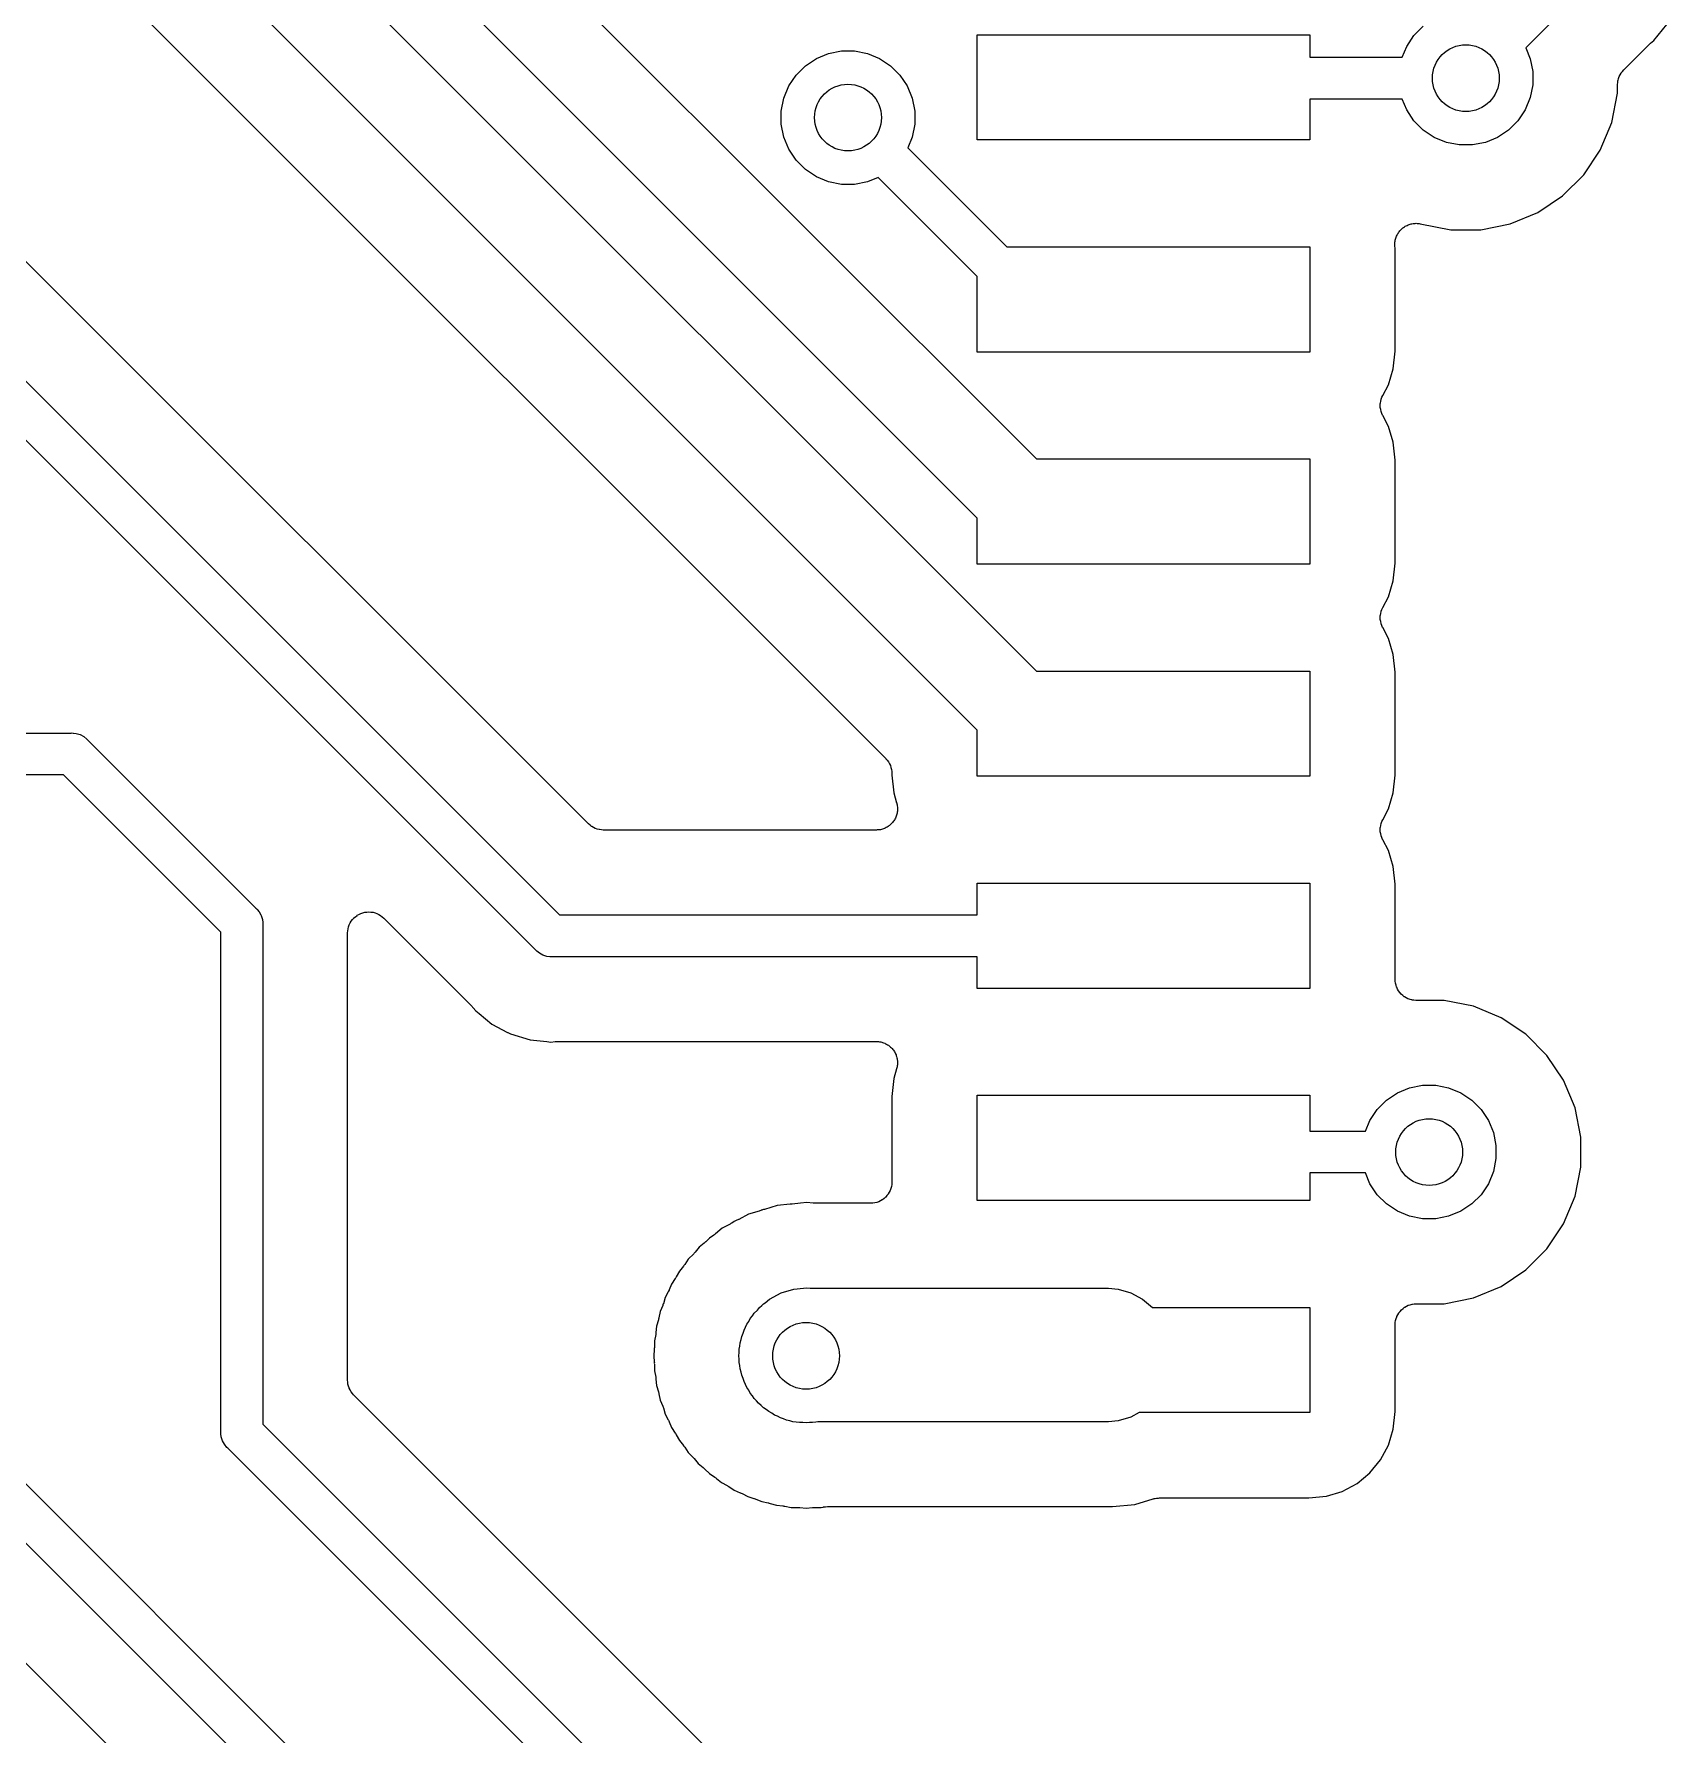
# Model space of a CAD drawing. Extents: x 3.65 to 7.93, y -5.83 to -2.58.
# Drawn here: x 6.661 to 7.0459, y -3.541 to -3.1403 of the extents above; entities that cross this region are included whole.
import ezdxf

# ---------------------------------------------------------------- set-up
doc = ezdxf.new("R2010")
doc.units = 0
doc.header["$MEASUREMENT"] = 0
doc.layers.add('BLACK', color=7, linetype='CONTINUOUS')

msp = doc.modelspace()

# ---------------------------------------------------------------- linework, layer by layer
at = {"layer": 'BLACK', "linetype": 'CONTINUOUS'}
for p, q in [((6.67984, -3.07305), (6.89727, -3.29047)), ((6.88335, -3.30439), (6.66338, -3.08443)), ((6.65011, -3.09944), (6.86176, -3.31109)), ((6.76984, -3.11305), (6.89727, -3.24047)), ((6.88335, -3.25439), (6.75338, -3.12443)), ((7.02839, -3.12778), (7.0126, -3.14358)), ((6.88335, -3.16528), (6.88335, -3.14047)), ((6.88335, -3.14047), (6.96169, -3.14047)), ((6.96169, -3.14047), (6.96169, -3.14579)), ((6.98455, -3.14325), (6.98627, -3.14067)), ((6.98627, -3.14067), (6.98847, -3.13848)), ((7.04279, -3.14184), (7.0459, -3.13805)), ((6.84541, -3.14604), (6.84828, -3.14486)), ((6.84828, -3.14486), (6.85132, -3.14425)), ((6.85132, -3.14425), (6.85443, -3.14425)), ((6.85443, -3.14425), (6.85747, -3.14486)), ((6.85747, -3.14486), (6.86033, -3.14604)), ((6.96169, -3.14579), (6.9835, -3.14579)), ((6.9835, -3.14579), (6.98455, -3.14325)), ((7.0126, -3.14358), (7.01365, -3.14612)), ((7.03572, -3.14874), (7.04166, -3.1428)), ((7.04166, -3.1428), (7.04171, -3.14275)), ((7.04171, -3.14275), (7.04188, -3.14261)), ((7.04188, -3.14261), (7.04203, -3.14247)), ((7.04203, -3.14247), (7.04279, -3.14184)), ((6.84064, -3.14996), (6.84284, -3.14777)), ((6.84284, -3.14777), (6.84541, -3.14604)), ((6.86033, -3.14604), (6.86291, -3.14777)), ((6.86291, -3.14777), (6.86511, -3.14996)), ((7.01365, -3.14612), (7.01425, -3.14916)), ((7.01425, -3.14916), (7.01425, -3.15226)), ((7.03488, -3.1499), (7.0351, -3.14949)), ((7.0351, -3.14949), (7.03511, -3.14947)), ((7.03511, -3.14947), (7.03513, -3.14945)), ((7.03513, -3.14945), (7.03542, -3.1491)), ((7.03542, -3.1491), (7.03572, -3.14874)), ((6.83773, -3.15541), (6.83892, -3.15254)), ((6.83892, -3.15254), (6.84064, -3.14996)), ((6.86511, -3.14996), (6.86683, -3.15254)), ((6.86683, -3.15254), (6.86802, -3.15541)), ((7.01425, -3.15226), (7.01365, -3.1553)), ((7.03425, -3.15221), (7.0343, -3.15175)), ((7.03425, -3.15226), (7.03425, -3.15221)), ((7.03425, -3.15228), (7.03425, -3.15226)), ((7.03425, -3.15226), (7.03425, -3.15226)), ((7.03425, -3.15226), (7.03425, -3.15226)), ((7.03425, -3.15423), (7.03425, -3.15228)), ((7.0343, -3.15175), (7.03435, -3.15129)), ((7.03435, -3.15129), (7.03436, -3.15126)), ((7.03436, -3.15124), (7.0345, -3.15079)), ((7.03436, -3.15126), (7.03436, -3.15124)), ((7.0345, -3.15079), (7.03464, -3.15035)), ((7.03464, -3.15035), (7.03465, -3.15033)), ((7.03465, -3.15033), (7.03466, -3.15031)), ((7.03466, -3.15031), (7.03488, -3.1499)), ((6.83713, -3.15845), (6.83773, -3.15541)), ((6.86802, -3.15541), (6.86862, -3.15845)), ((6.9835, -3.15563), (6.96169, -3.15563)), ((6.96169, -3.15563), (6.96169, -3.16528)), ((6.98455, -3.15817), (6.9835, -3.15563)), ((7.01365, -3.1553), (7.01246, -3.15817)), ((7.03288, -3.16114), (7.03425, -3.15423)), ((6.83713, -3.16155), (6.83713, -3.15845)), ((6.83773, -3.16459), (6.83713, -3.16155)), ((6.86862, -3.16155), (6.86802, -3.16459)), ((6.86862, -3.15845), (6.86862, -3.16155)), ((6.98627, -3.16075), (6.98455, -3.15817)), ((6.98847, -3.16294), (6.98627, -3.16075)), ((7.01074, -3.16075), (7.00854, -3.16294)), ((7.01246, -3.15817), (7.01074, -3.16075)), ((7.03018, -3.16764), (7.03288, -3.16114)), ((6.83892, -3.16746), (6.83773, -3.16459)), ((6.86802, -3.16459), (6.86697, -3.16713)), ((6.96169, -3.16528), (6.88335, -3.16528)), ((6.99104, -3.16466), (6.98847, -3.16294)), ((6.99391, -3.16585), (6.99104, -3.16466)), ((7.00596, -3.16466), (7.0031, -3.16585)), ((7.00854, -3.16294), (7.00596, -3.16466)), ((6.84064, -3.17004), (6.83892, -3.16746)), ((6.86697, -3.16713), (6.89031, -3.19047)), ((6.99695, -3.16646), (6.99391, -3.16585)), ((7.00005, -3.16646), (6.99695, -3.16646)), ((7.0031, -3.16585), (7.00005, -3.16646)), ((7.02627, -3.1735), (7.03018, -3.16764)), ((6.84284, -3.17223), (6.84064, -3.17004)), ((6.84541, -3.17396), (6.84284, -3.17223)), ((7.02129, -3.17848), (7.02627, -3.1735)), ((6.84828, -3.17514), (6.84541, -3.17396)), ((6.85132, -3.17575), (6.84828, -3.17514)), ((6.85443, -3.17575), (6.85132, -3.17575)), ((6.85747, -3.17514), (6.85443, -3.17575)), ((6.86001, -3.17409), (6.85747, -3.17514)), ((6.88335, -3.19743), (6.86001, -3.17409)), ((7.01544, -3.18239), (7.02129, -3.17848)), ((6.98382, -3.1859), (6.984, -3.18575)), ((6.984, -3.18575), (6.98422, -3.18563)), ((6.98422, -3.18563), (6.98444, -3.18549)), ((6.98444, -3.18549), (6.98465, -3.1854)), ((6.98465, -3.1854), (6.98486, -3.18529)), ((6.98486, -3.18529), (6.98511, -3.18522)), ((6.98511, -3.18522), (6.98535, -3.18512)), ((6.98535, -3.18512), (6.98557, -3.18508)), ((6.98557, -3.18508), (6.98579, -3.18501)), ((6.98579, -3.18501), (6.98605, -3.18499)), ((6.98605, -3.18499), (6.9863, -3.18494)), ((6.9863, -3.18494), (6.98653, -3.18494)), ((6.98653, -3.18494), (6.98676, -3.18492)), ((6.98676, -3.18492), (6.98702, -3.18494)), ((6.98702, -3.18494), (6.98728, -3.18495)), ((6.98728, -3.18495), (6.98751, -3.18499)), ((6.98751, -3.18499), (6.98773, -3.18501)), ((6.98773, -3.18501), (6.99498, -3.18646)), ((7.00202, -3.18646), (7.00893, -3.18508)), ((7.00893, -3.18508), (7.01544, -3.18239)), ((6.98176, -3.18988), (6.98179, -3.18962)), ((6.98178, -3.19011), (6.98176, -3.18988)), ((6.98179, -3.18936), (6.98184, -3.18914)), ((6.98179, -3.18962), (6.98179, -3.18936)), ((6.98184, -3.18914), (6.98186, -3.18891)), ((6.98186, -3.18891), (6.98194, -3.18866)), ((6.98194, -3.18866), (6.98199, -3.18841)), ((6.98199, -3.18841), (6.98208, -3.1882)), ((6.98208, -3.1882), (6.98215, -3.18798)), ((6.98215, -3.18798), (6.98227, -3.18775)), ((6.98227, -3.18775), (6.98238, -3.18751)), ((6.98238, -3.18751), (6.98251, -3.18732)), ((6.98251, -3.18732), (6.98262, -3.18712)), ((6.98262, -3.18712), (6.98278, -3.18692)), ((6.98278, -3.18692), (6.98293, -3.18671)), ((6.98293, -3.18671), (6.98309, -3.18655)), ((6.98309, -3.18655), (6.98324, -3.18637)), ((6.98324, -3.18637), (6.98344, -3.1862)), ((6.98344, -3.1862), (6.98362, -3.18602)), ((6.98362, -3.18602), (6.98382, -3.1859)), ((6.99498, -3.18646), (7.00202, -3.18646)), ((6.79173, -3.32649), (6.65866, -3.19342)), ((6.89031, -3.19047), (6.96169, -3.19047)), ((6.96169, -3.19047), (6.96169, -3.21528)), ((6.98178, -3.19034), (6.98178, -3.19011)), ((6.98178, -3.19041), (6.98178, -3.19034)), ((6.98181, -3.19072), (6.98178, -3.19041)), ((6.98181, -3.21503), (6.98181, -3.19072)), ((6.88335, -3.21528), (6.88335, -3.19743)), ((6.64365, -3.20669), (6.78491, -3.34795)), ((6.77922, -3.35618), (6.63796, -3.21492)), ((6.96169, -3.21528), (6.88335, -3.21528)), ((6.9814, -3.2192), (6.98181, -3.21503)), ((6.98026, -3.22297), (6.9814, -3.2192)), ((6.97854, -3.22637), (6.97872, -3.22594)), ((6.97872, -3.22594), (6.9789, -3.22552)), ((6.9789, -3.22552), (6.98026, -3.22297)), ((6.97832, -3.2283), (6.97833, -3.22784)), ((6.97833, -3.22833), (6.97832, -3.2283)), ((6.97833, -3.22738), (6.97834, -3.22735)), ((6.97833, -3.22784), (6.97833, -3.22738)), ((6.97833, -3.22835), (6.97833, -3.22833)), ((6.97842, -3.22881), (6.97833, -3.22835)), ((6.97834, -3.22733), (6.97843, -3.22687)), ((6.97834, -3.22735), (6.97834, -3.22733)), ((6.9785, -3.22926), (6.97842, -3.22881)), ((6.97843, -3.22687), (6.97852, -3.22642)), ((6.97851, -3.22929), (6.9785, -3.22926)), ((6.97852, -3.22931), (6.97851, -3.22929)), ((6.97852, -3.22642), (6.97853, -3.2264)), ((6.97869, -3.22974), (6.97852, -3.22931)), ((6.97853, -3.2264), (6.97854, -3.22637)), ((6.97886, -3.23017), (6.97869, -3.22974)), ((6.97889, -3.23021), (6.97886, -3.23017)), ((6.9789, -3.23023), (6.97889, -3.23021)), ((6.97889, -3.23021), (6.97889, -3.23021)), ((6.97889, -3.23021), (6.97889, -3.23021)), ((6.98026, -3.23278), (6.9789, -3.23023)), ((6.9814, -3.23655), (6.98026, -3.23278)), ((6.98181, -3.24072), (6.9814, -3.23655)), ((6.89727, -3.24047), (6.96169, -3.24047)), ((6.96169, -3.24047), (6.96169, -3.26528)), ((6.98181, -3.26503), (6.98181, -3.24072)), ((6.88335, -3.26528), (6.88335, -3.25439)), ((6.96169, -3.26528), (6.88335, -3.26528)), ((6.9814, -3.2692), (6.98181, -3.26503)), ((6.98026, -3.27297), (6.9814, -3.2692)), ((6.9789, -3.27552), (6.98026, -3.27297)), ((6.97832, -3.2783), (6.97833, -3.27784)), ((6.97833, -3.27738), (6.97834, -3.27735)), ((6.97833, -3.27784), (6.97833, -3.27738)), ((6.97834, -3.27733), (6.97843, -3.27687)), ((6.97834, -3.27735), (6.97834, -3.27733)), ((6.97843, -3.27687), (6.97852, -3.27642)), ((6.97852, -3.27642), (6.97853, -3.2764)), ((6.97853, -3.2764), (6.97854, -3.27637)), ((6.97854, -3.27637), (6.97872, -3.27594)), ((6.97872, -3.27594), (6.9789, -3.27552)), ((6.97833, -3.27833), (6.97832, -3.2783)), ((6.97833, -3.27835), (6.97833, -3.27833)), ((6.97842, -3.27881), (6.97833, -3.27835)), ((6.9785, -3.27926), (6.97842, -3.27881)), ((6.97851, -3.27929), (6.9785, -3.27926)), ((6.97852, -3.27931), (6.97851, -3.27929)), ((6.97869, -3.27974), (6.97852, -3.27931)), ((6.97886, -3.28017), (6.97869, -3.27974)), ((6.97889, -3.28021), (6.97886, -3.28017)), ((6.9789, -3.28023), (6.97889, -3.28021)), ((6.97889, -3.28021), (6.97889, -3.28021)), ((6.97889, -3.28021), (6.97889, -3.28021)), ((6.98026, -3.28278), (6.9789, -3.28023)), ((6.9814, -3.28655), (6.98026, -3.28278)), ((6.98181, -3.29072), (6.9814, -3.28655)), ((6.89727, -3.29047), (6.96169, -3.29047)), ((6.96169, -3.29047), (6.96169, -3.31528)), ((6.98181, -3.31503), (6.98181, -3.29072)), ((6.53973, -3.30508), (6.66976, -3.30508)), ((6.66976, -3.30508), (6.67, -3.30505)), ((6.67, -3.30505), (6.67024, -3.30508)), ((6.67024, -3.30508), (6.67024, -3.30508)), ((6.67024, -3.30508), (6.67096, -3.30515)), ((6.67096, -3.30515), (6.67189, -3.30543)), ((6.67189, -3.30543), (6.67275, -3.30589)), ((6.67275, -3.30589), (6.6735, -3.3065)), ((6.88335, -3.31528), (6.88335, -3.30439)), ((6.6735, -3.3065), (6.67365, -3.30669)), ((6.67365, -3.30669), (6.71331, -3.34635)), ((6.86176, -3.31109), (6.86177, -3.3111)), ((6.86177, -3.3111), (6.86177, -3.3111)), ((6.86177, -3.3111), (6.86177, -3.3111)), ((6.86177, -3.3111), (6.86181, -3.31114)), ((6.86181, -3.31114), (6.8621, -3.3115)), ((6.8621, -3.3115), (6.86239, -3.31186)), ((6.86239, -3.31186), (6.8624, -3.31188)), ((6.8624, -3.31188), (6.86242, -3.3119)), ((6.86242, -3.3119), (6.86263, -3.31231)), ((6.86263, -3.31231), (6.86285, -3.31272)), ((6.86285, -3.31272), (6.86286, -3.31275)), ((6.86286, -3.31275), (6.86287, -3.31277)), ((6.86287, -3.31277), (6.863, -3.31321)), ((6.863, -3.31321), (6.86313, -3.31366)), ((6.86313, -3.31366), (6.86313, -3.31368)), ((6.86313, -3.31368), (6.86314, -3.31371)), ((6.86314, -3.31371), (6.86318, -3.31417)), ((6.66796, -3.31492), (6.53973, -3.31492)), ((6.70508, -3.35204), (6.66796, -3.31492)), ((6.86318, -3.31417), (6.86323, -3.31463)), ((6.86323, -3.31463), (6.86323, -3.31503)), ((6.86323, -3.31503), (6.86364, -3.3192)), ((6.96169, -3.31528), (6.88335, -3.31528)), ((6.9814, -3.3192), (6.98181, -3.31503)), ((6.86364, -3.3192), (6.86434, -3.3215)), ((6.86434, -3.3215), (6.86435, -3.32157)), ((6.86435, -3.32157), (6.8644, -3.3218)), ((6.8644, -3.3218), (6.86446, -3.32202)), ((6.86446, -3.32202), (6.86449, -3.32227)), ((6.98026, -3.32297), (6.9814, -3.3192)), ((6.86353, -3.32595), (6.86338, -3.32616)), ((6.8637, -3.32575), (6.86353, -3.32595)), ((6.86381, -3.32555), (6.8637, -3.32575)), ((6.86393, -3.32536), (6.86381, -3.32555)), ((6.86404, -3.32512), (6.86393, -3.32536)), ((6.86416, -3.32489), (6.86404, -3.32512)), ((6.86423, -3.32467), (6.86416, -3.32489)), ((6.86432, -3.32446), (6.86423, -3.32467)), ((6.86437, -3.32421), (6.86432, -3.32446)), ((6.86445, -3.32396), (6.86437, -3.32421)), ((6.86447, -3.32373), (6.86445, -3.32396)), ((6.86452, -3.3235), (6.86447, -3.32373)), ((6.86449, -3.32227), (6.86453, -3.32253)), ((6.86455, -3.32299), (6.86452, -3.32324)), ((6.86452, -3.32324), (6.86452, -3.3235)), ((6.86453, -3.32253), (6.86453, -3.32276)), ((6.86453, -3.32276), (6.86455, -3.32299)), ((6.97854, -3.32637), (6.97872, -3.32594)), ((6.97872, -3.32594), (6.9789, -3.32552)), ((6.9789, -3.32552), (6.98026, -3.32297)), ((6.79209, -3.32678), (6.79173, -3.32649)), ((6.79244, -3.32708), (6.79209, -3.32678)), ((6.79247, -3.32709), (6.79244, -3.32708)), ((6.79249, -3.32711), (6.79247, -3.32709)), ((6.79289, -3.32733), (6.79249, -3.32711)), ((6.7933, -3.32755), (6.79289, -3.32733)), ((6.79332, -3.32756), (6.7933, -3.32755)), ((6.79335, -3.32757), (6.79332, -3.32756)), ((6.79379, -3.3277), (6.79335, -3.32757)), ((6.79423, -3.32784), (6.79379, -3.3277)), ((6.79425, -3.32785), (6.79423, -3.32784)), ((6.79428, -3.32785), (6.79425, -3.32785)), ((6.79474, -3.3279), (6.79428, -3.32785)), ((6.7952, -3.32795), (6.79474, -3.3279)), ((6.79525, -3.32795), (6.7952, -3.32795)), ((6.79527, -3.32795), (6.79525, -3.32795)), ((6.79525, -3.32795), (6.79525, -3.32795)), ((6.79525, -3.32795), (6.79525, -3.32795)), ((6.85955, -3.32795), (6.79527, -3.32795)), ((6.85978, -3.32793), (6.85955, -3.32795)), ((6.86001, -3.32793), (6.85978, -3.32793)), ((6.86026, -3.32788), (6.86001, -3.32793)), ((6.86052, -3.32786), (6.86026, -3.32788)), ((6.86074, -3.32779), (6.86052, -3.32786)), ((6.86097, -3.32775), (6.86074, -3.32779)), ((6.86121, -3.32765), (6.86097, -3.32775)), ((6.86146, -3.32758), (6.86121, -3.32765)), ((6.86166, -3.32747), (6.86146, -3.32758)), ((6.86187, -3.32738), (6.86166, -3.32747)), ((6.86209, -3.32724), (6.86187, -3.32738)), ((6.86232, -3.32712), (6.86209, -3.32724)), ((6.8625, -3.32697), (6.86232, -3.32712)), ((6.86269, -3.32685), (6.8625, -3.32697)), ((6.86287, -3.32666), (6.86269, -3.32685)), ((6.86307, -3.3265), (6.86287, -3.32666)), ((6.86322, -3.32632), (6.86307, -3.3265)), ((6.86338, -3.32616), (6.86322, -3.32632)), ((6.97832, -3.3283), (6.97833, -3.32784)), ((6.97833, -3.32833), (6.97832, -3.3283)), ((6.97833, -3.32738), (6.97834, -3.32735)), ((6.97833, -3.32784), (6.97833, -3.32738)), ((6.97833, -3.32835), (6.97833, -3.32833)), ((6.97842, -3.3288), (6.97833, -3.32835)), ((6.97834, -3.32733), (6.97843, -3.32687)), ((6.97834, -3.32735), (6.97834, -3.32733)), ((6.9785, -3.32926), (6.97842, -3.3288)), ((6.97843, -3.32687), (6.97852, -3.32642)), ((6.97851, -3.32929), (6.9785, -3.32926)), ((6.97852, -3.32931), (6.97851, -3.32929)), ((6.97852, -3.32642), (6.97853, -3.3264)), ((6.97869, -3.32974), (6.97852, -3.32931)), ((6.97853, -3.3264), (6.97854, -3.32637)), ((6.97886, -3.33017), (6.97869, -3.32974)), ((6.97889, -3.33021), (6.97886, -3.33017)), ((6.9789, -3.33023), (6.97889, -3.33021)), ((6.97889, -3.33021), (6.97889, -3.33021)), ((6.97889, -3.33021), (6.97889, -3.33021)), ((6.98026, -3.33278), (6.9789, -3.33023)), ((6.9814, -3.33655), (6.98026, -3.33278)), ((6.98181, -3.34072), (6.9814, -3.33655)), ((6.88335, -3.34795), (6.88335, -3.34047)), ((6.88335, -3.34047), (6.96169, -3.34047)), ((6.96169, -3.34047), (6.96169, -3.36528)), ((6.98181, -3.36311), (6.98181, -3.34072)), ((6.71331, -3.34635), (6.7135, -3.3465)), ((6.7135, -3.3465), (6.71365, -3.34669)), ((6.71365, -3.34669), (6.71411, -3.34725)), ((6.71411, -3.34725), (6.71448, -3.34795)), ((6.71448, -3.34795), (6.71457, -3.34811)), ((6.71457, -3.34811), (6.71485, -3.34904)), ((6.71485, -3.34904), (6.71492, -3.34976)), ((6.71492, -3.34976), (6.71492, -3.34976)), ((6.71492, -3.34976), (6.71495, -3.35)), ((6.71495, -3.35), (6.71492, -3.35024)), ((6.73533, -3.35027), (6.73556, -3.34985)), ((6.73556, -3.34985), (6.73579, -3.34943)), ((6.73579, -3.34942), (6.7358, -3.34941)), ((6.73579, -3.34943), (6.73579, -3.34942)), ((6.7358, -3.34941), (6.7361, -3.34905)), ((6.7361, -3.34905), (6.73641, -3.34868)), ((6.73641, -3.34868), (6.73642, -3.34867)), ((6.73642, -3.34866), (6.73679, -3.34837)), ((6.73642, -3.34867), (6.73642, -3.34866)), ((6.73679, -3.34837), (6.73717, -3.34806)), ((6.73717, -3.34806), (6.73718, -3.34806)), ((6.73718, -3.34805), (6.73761, -3.34783)), ((6.73718, -3.34806), (6.73718, -3.34805)), ((6.73761, -3.34783), (6.73803, -3.34761)), ((6.73803, -3.34761), (6.73804, -3.3476)), ((6.73804, -3.3476), (6.73805, -3.3476)), ((6.73805, -3.3476), (6.73851, -3.34746)), ((6.73851, -3.34746), (6.73897, -3.34733)), ((6.73897, -3.34733), (6.73898, -3.34733)), ((6.73898, -3.34732), (6.73946, -3.34728)), ((6.73898, -3.34733), (6.73898, -3.34732)), ((6.73946, -3.34728), (6.73994, -3.34724)), ((6.73994, -3.34724), (6.73995, -3.34724)), ((6.73995, -3.34724), (6.73996, -3.34724)), ((6.73996, -3.34724), (6.74043, -3.34729)), ((6.74043, -3.34729), (6.74091, -3.34733)), ((6.74091, -3.34733), (6.74092, -3.34734)), ((6.74092, -3.34734), (6.74093, -3.34734)), ((6.74093, -3.34734), (6.74139, -3.34748)), ((6.74139, -3.34748), (6.74184, -3.34762)), ((6.74184, -3.34762), (6.74185, -3.34762)), ((6.74185, -3.34762), (6.74186, -3.34763)), ((6.74186, -3.34763), (6.74229, -3.34786)), ((6.74229, -3.34786), (6.7427, -3.34808)), ((6.7427, -3.34808), (6.74271, -3.34809)), ((6.74271, -3.34809), (6.74272, -3.34809)), ((6.74272, -3.34809), (6.74308, -3.3484)), ((6.74308, -3.3484), (6.74346, -3.3487)), ((6.74346, -3.3487), (6.76421, -3.36946)), ((6.78491, -3.34795), (6.88335, -3.34795)), ((6.70508, -3.46976), (6.70508, -3.35204)), ((6.71492, -3.35024), (6.71492, -3.46796)), ((6.73492, -3.35217), (6.73498, -3.35169)), ((6.73492, -3.35218), (6.73492, -3.35217)), ((6.73492, -3.35224), (6.73492, -3.35218)), ((6.73492, -3.35218), (6.73492, -3.35218)), ((6.73492, -3.35218), (6.73492, -3.35218)), ((6.73492, -3.45761), (6.73492, -3.35224)), ((6.73498, -3.35169), (6.73503, -3.35121)), ((6.73503, -3.3512), (6.73518, -3.35074)), ((6.73503, -3.35121), (6.73503, -3.3512)), ((6.73503, -3.35121), (6.73503, -3.35121)), ((6.73518, -3.35074), (6.73532, -3.35028)), ((6.73532, -3.35028), (6.73532, -3.35027)), ((6.73532, -3.35027), (6.73533, -3.35027)), ((6.77938, -3.35637), (6.77922, -3.35618)), ((6.77956, -3.35652), (6.77938, -3.35637)), ((6.78013, -3.35699), (6.77956, -3.35652)), ((6.78093, -3.35742), (6.78013, -3.35699)), ((6.78098, -3.35744), (6.78093, -3.35742)), ((6.78191, -3.35772), (6.78098, -3.35744)), ((6.78263, -3.3578), (6.78191, -3.35772)), ((6.78287, -3.35782), (6.78263, -3.3578)), ((6.78263, -3.3578), (6.78263, -3.3578)), ((6.78312, -3.3578), (6.78287, -3.35782)), ((6.88335, -3.3578), (6.78312, -3.3578)), ((6.88335, -3.36528), (6.88335, -3.3578)), ((6.96169, -3.36528), (6.88335, -3.36528)), ((6.98186, -3.36358), (6.98181, -3.36311)), ((6.9819, -3.36405), (6.98186, -3.36358)), ((6.98191, -3.36406), (6.9819, -3.36405)), ((6.98191, -3.36408), (6.98191, -3.36406)), ((6.98205, -3.36453), (6.98191, -3.36408)), ((6.98218, -3.36498), (6.98205, -3.36453)), ((6.98219, -3.365), (6.98218, -3.36498)), ((6.98219, -3.36502), (6.98219, -3.365)), ((6.98241, -3.36543), (6.98219, -3.36502)), ((6.98263, -3.36585), (6.98241, -3.36543)), ((6.98264, -3.36586), (6.98263, -3.36585)), ((6.98265, -3.36588), (6.98264, -3.36586)), ((6.98295, -3.36624), (6.98265, -3.36588)), ((6.76421, -3.36946), (6.76426, -3.36951)), ((6.76426, -3.36951), (6.76439, -3.36967)), ((6.76439, -3.36967), (6.76454, -3.36982)), ((6.76454, -3.36982), (6.76517, -3.37058)), ((6.98324, -3.36661), (6.98295, -3.36624)), ((6.98325, -3.36662), (6.98324, -3.36661)), ((6.98327, -3.36663), (6.98325, -3.36662)), ((6.98363, -3.36693), (6.98327, -3.36663)), ((6.98399, -3.36724), (6.98363, -3.36693)), ((6.984, -3.36724), (6.98399, -3.36724)), ((6.98402, -3.36726), (6.984, -3.36724)), ((6.98443, -3.36748), (6.98402, -3.36726)), ((6.98484, -3.36771), (6.98443, -3.36748)), ((6.98486, -3.36771), (6.98484, -3.36771)), ((6.98488, -3.36772), (6.98486, -3.36771)), ((6.98533, -3.36786), (6.98488, -3.36772)), ((6.98577, -3.368), (6.98533, -3.36786)), ((6.98579, -3.368), (6.98577, -3.368)), ((6.98581, -3.36801), (6.98579, -3.368)), ((6.98627, -3.36806), (6.98581, -3.36801)), ((6.98674, -3.36811), (6.98627, -3.36806)), ((6.98678, -3.36811), (6.98674, -3.36811)), ((6.98681, -3.36811), (6.98678, -3.36811)), ((6.98678, -3.36811), (6.98678, -3.36811)), ((6.98678, -3.36811), (6.98678, -3.36811)), ((6.99336, -3.36811), (6.98681, -3.36811)), ((7.00027, -3.36948), (6.99336, -3.36811)), ((7.00678, -3.37218), (7.00027, -3.36948)), ((6.76517, -3.37058), (6.76593, -3.37121)), ((6.76593, -3.37121), (6.76896, -3.3737)), ((6.76896, -3.3737), (6.77265, -3.37567)), ((7.01263, -3.37609), (7.00678, -3.37218)), ((6.77265, -3.37567), (6.77266, -3.37567)), ((6.77266, -3.37567), (6.77329, -3.37601)), ((6.77329, -3.37601), (6.77799, -3.37743)), ((6.77799, -3.37743), (6.78189, -3.37782)), ((6.78189, -3.37782), (6.78189, -3.37782)), ((6.78189, -3.37782), (6.78287, -3.37792)), ((6.78287, -3.37792), (6.78385, -3.37782)), ((6.78385, -3.37782), (6.78392, -3.37781)), ((6.78392, -3.37781), (6.78413, -3.37782)), ((6.78413, -3.37782), (6.78434, -3.3778)), ((6.78434, -3.3778), (6.85955, -3.3778)), ((6.85955, -3.3778), (6.85962, -3.3778)), ((6.85962, -3.3778), (6.85985, -3.37782)), ((6.85985, -3.37782), (6.86008, -3.37782)), ((6.86008, -3.37782), (6.86033, -3.37788)), ((6.86033, -3.37788), (6.86059, -3.3779)), ((6.86059, -3.3779), (6.86081, -3.37797)), ((6.86081, -3.37797), (6.86104, -3.37802)), ((6.86104, -3.37802), (6.86127, -3.37812)), ((6.86127, -3.37812), (6.86152, -3.3782)), ((6.86152, -3.3782), (6.86172, -3.37831)), ((7.01761, -3.38107), (7.01263, -3.37609)), ((6.86172, -3.37831), (6.86193, -3.3784)), ((6.86193, -3.3784), (6.86215, -3.37855)), ((6.86215, -3.37855), (6.86238, -3.37867)), ((6.86238, -3.37867), (6.86255, -3.37882)), ((6.86255, -3.37882), (6.86274, -3.37895)), ((6.86274, -3.37895), (6.86292, -3.37913)), ((6.86292, -3.37913), (6.86312, -3.3793)), ((6.86312, -3.3793), (6.86327, -3.37948)), ((6.86327, -3.37948), (6.86343, -3.37964)), ((6.86343, -3.37964), (6.86357, -3.37986)), ((6.86357, -3.37986), (6.86373, -3.38006)), ((6.86373, -3.38006), (6.86384, -3.38026)), ((6.86384, -3.38026), (6.86397, -3.38045)), ((6.86397, -3.38045), (6.86407, -3.38069)), ((6.86407, -3.38069), (6.86419, -3.38092)), ((6.86419, -3.38092), (6.86425, -3.38114)), ((6.86425, -3.38114), (6.86434, -3.38136)), ((6.86434, -3.38136), (6.86439, -3.38161)), ((6.86439, -3.38161), (6.86446, -3.38186)), ((6.86446, -3.38186), (6.86448, -3.38209)), ((6.86448, -3.38209), (6.86453, -3.38231)), ((7.02152, -3.38693), (7.01761, -3.38107)), ((6.86434, -3.38425), (6.86364, -3.38655)), ((6.86438, -3.38402), (6.86434, -3.38425)), ((6.86445, -3.3838), (6.86438, -3.38402)), ((6.86448, -3.38354), (6.86445, -3.3838)), ((6.86453, -3.38329), (6.86448, -3.38354)), ((6.86453, -3.38231), (6.86453, -3.38257)), ((6.86453, -3.38257), (6.86455, -3.38283)), ((6.86455, -3.38283), (6.86453, -3.38306)), ((6.86453, -3.38306), (6.86453, -3.38329)), ((6.86364, -3.38655), (6.86323, -3.39072)), ((6.9798, -3.39163), (6.98238, -3.3899)), ((6.98238, -3.3899), (6.98525, -3.38872)), ((6.98525, -3.38872), (6.98829, -3.38811)), ((6.98829, -3.38811), (6.99139, -3.38811)), ((6.99139, -3.38811), (6.99444, -3.38872)), ((6.99444, -3.38872), (6.9973, -3.3899)), ((6.9973, -3.3899), (6.99988, -3.39163)), ((7.02422, -3.39343), (7.02152, -3.38693)), ((6.86323, -3.39072), (6.86323, -3.41094)), ((6.88335, -3.41528), (6.88335, -3.39047)), ((6.88335, -3.39047), (6.96169, -3.39047)), ((6.96169, -3.39047), (6.96169, -3.39894)), ((6.97589, -3.3964), (6.97761, -3.39382)), ((6.97761, -3.39382), (6.9798, -3.39163)), ((6.99988, -3.39163), (7.00207, -3.39382)), ((7.00207, -3.39382), (7.0038, -3.3964)), ((7.02559, -3.40034), (7.02422, -3.39343)), ((6.97484, -3.39894), (6.97589, -3.3964)), ((7.0038, -3.3964), (7.00499, -3.39926)), ((6.96169, -3.39894), (6.97484, -3.39894)), ((7.00499, -3.39926), (7.00559, -3.40231)), ((7.02559, -3.40738), (7.02559, -3.40034)), ((7.00559, -3.40541), (7.00499, -3.40845)), ((7.00559, -3.40231), (7.00559, -3.40541)), ((6.58365, -3.40669), (6.84204, -3.66508)), ((6.97484, -3.40878), (6.96169, -3.40878)), ((6.96169, -3.40878), (6.96169, -3.41528)), ((6.97589, -3.41132), (6.97484, -3.40878)), ((7.00499, -3.40845), (7.0038, -3.41132)), ((7.02422, -3.41429), (7.02559, -3.40738)), ((6.86205, -3.41413), (6.86175, -3.41449)), ((6.86235, -3.41377), (6.86205, -3.41413)), ((6.86236, -3.41375), (6.86235, -3.41377)), ((6.86237, -3.41374), (6.86236, -3.41375)), ((6.8626, -3.41332), (6.86237, -3.41374)), ((6.86282, -3.41291), (6.8626, -3.41332)), ((6.86283, -3.4129), (6.86282, -3.41291)), ((6.86297, -3.41243), (6.86283, -3.41288)), ((6.86283, -3.41288), (6.86283, -3.4129)), ((6.86312, -3.41198), (6.86297, -3.41243)), ((6.86317, -3.41148), (6.86312, -3.41195)), ((6.86312, -3.41195), (6.86312, -3.41197)), ((6.86312, -3.41197), (6.86312, -3.41198)), ((6.86323, -3.41101), (6.86317, -3.41148)), ((6.86323, -3.41094), (6.86323, -3.41098)), ((6.86323, -3.41098), (6.86323, -3.41098)), ((6.86323, -3.41098), (6.86323, -3.41098)), ((6.86323, -3.41098), (6.86323, -3.41101)), ((6.97761, -3.4139), (6.97589, -3.41132)), ((6.9798, -3.41609), (6.97761, -3.4139)), ((7.00207, -3.4139), (6.99988, -3.41609)), ((7.0038, -3.41132), (7.00207, -3.4139)), ((7.02152, -3.42079), (7.02422, -3.41429)), ((6.83635, -3.67331), (6.57796, -3.41492)), ((6.83194, -3.41775), (6.82944, -3.41851)), ((6.83213, -3.41767), (6.83194, -3.41775)), ((6.83233, -3.41761), (6.83213, -3.41767)), ((6.8324, -3.41758), (6.83233, -3.41761)), ((6.83256, -3.41752), (6.8324, -3.41758)), ((6.83274, -3.41748), (6.83256, -3.41752)), ((6.83294, -3.41742), (6.83274, -3.41748)), ((6.83315, -3.41738), (6.83294, -3.41742)), ((6.83322, -3.41736), (6.83315, -3.41738)), ((6.83618, -3.41646), (6.83322, -3.41736)), ((6.83926, -3.41616), (6.83618, -3.41646)), ((6.83945, -3.41612), (6.83926, -3.41616)), ((6.83961, -3.41612), (6.83945, -3.41612)), ((6.83968, -3.41612), (6.83961, -3.41612)), ((6.84167, -3.41592), (6.83968, -3.41612)), ((6.84168, -3.41592), (6.84167, -3.41592)), ((6.84319, -3.41577), (6.84168, -3.41592)), ((6.8447, -3.41592), (6.84319, -3.41577)), ((6.84491, -3.41592), (6.8447, -3.41592)), ((6.84512, -3.41594), (6.84491, -3.41592)), ((6.84519, -3.41594), (6.84512, -3.41594)), ((6.85823, -3.41594), (6.84519, -3.41594)), ((6.85869, -3.4159), (6.85823, -3.41594)), ((6.85916, -3.41586), (6.85869, -3.4159)), ((6.85918, -3.41585), (6.85916, -3.41586)), ((6.8592, -3.41585), (6.85918, -3.41585)), ((6.85965, -3.41571), (6.8592, -3.41585)), ((6.8601, -3.41558), (6.85965, -3.41571)), ((6.86011, -3.41557), (6.8601, -3.41558)), ((6.86013, -3.41557), (6.86011, -3.41557)), ((6.86055, -3.41535), (6.86013, -3.41557)), ((6.86096, -3.41513), (6.86055, -3.41535)), ((6.86098, -3.41512), (6.86096, -3.41513)), ((6.86099, -3.41511), (6.86098, -3.41512)), ((6.86136, -3.41481), (6.86099, -3.41511)), ((6.86172, -3.41452), (6.86136, -3.41481)), ((6.86174, -3.4145), (6.86172, -3.41452)), ((6.86175, -3.41449), (6.86174, -3.4145)), ((6.96169, -3.41528), (6.88335, -3.41528)), ((6.98238, -3.41781), (6.9798, -3.41609)), ((6.98525, -3.419), (6.98238, -3.41781)), ((6.9973, -3.41781), (6.99444, -3.419)), ((6.99988, -3.41609), (6.9973, -3.41781)), ((6.82323, -3.42183), (6.82163, -3.42314)), ((6.82506, -3.42085), (6.82323, -3.42183)), ((6.82524, -3.42073), (6.82506, -3.42085)), ((6.82542, -3.42063), (6.82524, -3.42073)), ((6.82548, -3.4206), (6.82542, -3.42063)), ((6.82606, -3.42021), (6.82548, -3.4206)), ((6.8267, -3.41994), (6.82606, -3.42021)), ((6.82689, -3.41985), (6.8267, -3.41994)), ((6.82708, -3.41977), (6.82689, -3.41985)), ((6.82714, -3.41973), (6.82708, -3.41977)), ((6.82944, -3.41851), (6.82714, -3.41973)), ((6.98829, -3.41961), (6.98525, -3.419)), ((6.99139, -3.41961), (6.98829, -3.41961)), ((6.99444, -3.419), (6.99139, -3.41961)), ((7.01761, -3.42665), (7.02152, -3.42079)), ((6.81779, -3.42629), (6.81683, -3.42747)), ((6.81896, -3.42533), (6.81779, -3.42629)), ((6.81911, -3.42518), (6.81896, -3.42533)), ((6.81928, -3.42505), (6.81911, -3.42518)), ((6.81933, -3.425), (6.81928, -3.42505)), ((6.8202, -3.42412), (6.81933, -3.425)), ((6.82124, -3.42343), (6.8202, -3.42412)), ((6.8214, -3.4233), (6.82124, -3.42343)), ((6.82158, -3.42318), (6.8214, -3.4233)), ((6.82163, -3.42314), (6.82158, -3.42318)), ((6.81522, -3.4291), (6.81438, -3.43037)), ((6.8165, -3.42783), (6.81522, -3.4291)), ((6.81663, -3.42767), (6.8165, -3.42783)), ((6.81678, -3.42752), (6.81663, -3.42767)), ((6.81683, -3.42747), (6.81678, -3.42752)), ((7.01263, -3.43163), (7.01761, -3.42665)), ((6.81216, -3.43369), (6.81131, -3.43496)), ((6.81226, -3.43351), (6.81216, -3.43369)), ((6.81238, -3.43333), (6.81226, -3.43351)), ((6.81241, -3.43327), (6.81238, -3.43333)), ((6.81312, -3.43193), (6.81241, -3.43327)), ((6.81409, -3.43076), (6.81312, -3.43193)), ((6.81421, -3.43058), (6.81409, -3.43076)), ((6.81434, -3.43042), (6.81421, -3.43058)), ((6.81438, -3.43037), (6.81434, -3.43042)), ((7.00678, -3.43554), (7.01263, -3.43163)), ((6.57114, -3.43639), (6.82134, -3.68658)), ((6.80981, -3.43814), (6.80936, -3.4396)), ((6.81052, -3.4368), (6.80981, -3.43814)), ((6.8106, -3.43661), (6.81052, -3.4368)), ((6.8107, -3.43643), (6.8106, -3.43661)), ((6.81073, -3.43636), (6.8107, -3.43643)), ((6.81131, -3.43496), (6.81073, -3.43636)), ((6.8344, -3.43854), (6.83713, -3.43707)), ((6.83713, -3.43707), (6.8401, -3.43617)), ((6.8401, -3.43617), (6.84242, -3.43594)), ((6.84242, -3.43594), (6.84319, -3.43587)), ((6.84242, -3.43594), (6.84242, -3.43594)), ((6.84319, -3.43587), (6.84396, -3.43594)), ((6.84396, -3.43594), (6.91424, -3.43594)), ((6.91424, -3.43594), (6.91655, -3.43617)), ((6.91655, -3.43617), (6.91952, -3.43707)), ((6.91952, -3.43707), (6.92226, -3.43854)), ((6.99336, -3.43961), (7.00027, -3.43823)), ((7.00027, -3.43823), (7.00678, -3.43554)), ((6.80862, -3.44146), (6.80832, -3.44295)), ((6.8092, -3.44006), (6.80862, -3.44146)), ((6.80926, -3.43986), (6.8092, -3.44006)), ((6.80934, -3.43966), (6.80926, -3.43986)), ((6.80936, -3.4396), (6.80934, -3.43966)), ((6.83033, -3.4425), (6.83076, -3.44185)), ((6.83076, -3.44185), (6.83151, -3.4411)), ((6.83151, -3.4411), (6.832, -3.4405)), ((6.832, -3.4405), (6.8326, -3.44001)), ((6.8326, -3.44001), (6.83295, -3.43966)), ((6.83295, -3.43966), (6.83337, -3.43938)), ((6.83337, -3.43938), (6.8344, -3.43854)), ((6.92226, -3.43854), (6.92462, -3.44047)), ((6.92462, -3.44047), (6.96169, -3.44047)), ((6.96169, -3.44047), (6.96169, -3.46528)), ((6.98222, -3.44264), (6.98244, -3.44223)), ((6.98244, -3.44223), (6.98267, -3.44181)), ((6.98267, -3.44181), (6.98268, -3.4418)), ((6.98268, -3.4418), (6.98269, -3.44178)), ((6.98269, -3.44178), (6.98299, -3.44142)), ((6.98299, -3.44142), (6.98329, -3.44106)), ((6.98329, -3.44106), (6.9833, -3.44105)), ((6.9833, -3.44105), (6.98332, -3.44103)), ((6.98332, -3.44103), (6.98368, -3.44074)), ((6.98368, -3.44074), (6.98405, -3.44044)), ((6.98405, -3.44044), (6.98406, -3.44043)), ((6.98406, -3.44043), (6.98408, -3.44042)), ((6.98408, -3.44042), (6.98449, -3.4402)), ((6.98449, -3.4402), (6.98491, -3.43998)), ((6.98491, -3.43998), (6.98493, -3.43998)), ((6.98493, -3.43998), (6.98494, -3.43997)), ((6.98494, -3.43997), (6.98539, -3.43984)), ((6.98539, -3.43984), (6.98584, -3.4397)), ((6.98584, -3.4397), (6.98586, -3.4397)), ((6.98586, -3.4397), (6.98588, -3.43969)), ((6.98588, -3.43969), (6.98634, -3.43965)), ((6.98634, -3.43965), (6.98681, -3.43961)), ((6.98681, -3.43961), (6.99336, -3.43961)), ((6.80776, -3.44488), (6.80761, -3.44639)), ((6.8082, -3.44343), (6.80776, -3.44488)), ((6.80824, -3.44322), (6.8082, -3.44343)), ((6.80831, -3.44302), (6.80824, -3.44322)), ((6.80832, -3.44295), (6.80831, -3.44302)), ((6.82815, -3.44658), (6.82837, -3.44583)), ((6.82837, -3.44583), (6.82874, -3.44515)), ((6.82874, -3.44515), (6.82904, -3.44443)), ((6.82904, -3.44443), (6.82947, -3.44378)), ((6.82947, -3.44378), (6.82983, -3.4431)), ((6.82983, -3.4431), (6.83033, -3.4425)), ((6.98181, -3.44454), (6.98187, -3.44407)), ((6.98181, -3.44457), (6.98181, -3.44454)), ((6.98181, -3.44461), (6.98181, -3.44457)), ((6.98181, -3.44457), (6.98181, -3.44457)), ((6.98181, -3.44457), (6.98181, -3.44457)), ((6.98181, -3.46503), (6.98181, -3.44461)), ((6.98187, -3.44407), (6.98192, -3.4436)), ((6.98192, -3.44357), (6.98207, -3.44312)), ((6.98192, -3.44358), (6.98192, -3.44357)), ((6.98192, -3.4436), (6.98192, -3.44358)), ((6.98207, -3.44312), (6.9822, -3.44267)), ((6.9822, -3.44267), (6.98221, -3.44265)), ((6.98221, -3.44265), (6.98222, -3.44264)), ((6.80724, -3.44996), (6.80722, -3.45017)), ((6.80722, -3.45017), (6.80722, -3.45038)), ((6.80754, -3.44688), (6.80724, -3.44837)), ((6.80724, -3.44837), (6.80724, -3.44989)), ((6.80724, -3.44989), (6.80724, -3.44996)), ((6.80756, -3.44667), (6.80754, -3.44688)), ((6.80761, -3.44646), (6.80756, -3.44667)), ((6.80761, -3.44639), (6.80761, -3.44646)), ((6.82724, -3.45034), (6.8274, -3.44958)), ((6.82724, -3.45112), (6.82724, -3.45034)), ((6.8274, -3.44958), (6.82747, -3.4488)), ((6.82747, -3.4488), (6.8277, -3.44806)), ((6.8277, -3.44806), (6.82785, -3.4473)), ((6.82785, -3.4473), (6.82815, -3.44658)), ((6.80722, -3.45038), (6.80707, -3.45189)), ((6.80707, -3.45189), (6.80722, -3.4534)), ((6.80722, -3.4534), (6.80723, -3.45347)), ((6.80723, -3.45347), (6.80722, -3.45368)), ((6.80722, -3.45368), (6.80724, -3.45389)), ((6.80724, -3.45389), (6.80724, -3.45541)), ((6.82717, -3.45189), (6.82724, -3.45112)), ((6.82724, -3.45266), (6.82717, -3.45189)), ((6.82724, -3.45344), (6.82724, -3.45266)), ((6.8274, -3.4542), (6.82724, -3.45344)), ((6.82747, -3.45498), (6.8274, -3.4542)), ((6.73497, -3.45807), (6.73492, -3.45761)), ((6.73501, -3.45853), (6.73497, -3.45807)), ((6.80724, -3.45541), (6.80754, -3.4569)), ((6.80754, -3.4569), (6.80755, -3.45697)), ((6.80755, -3.45697), (6.80757, -3.45718)), ((6.80757, -3.45718), (6.80761, -3.45739)), ((6.80761, -3.45739), (6.80776, -3.4589)), ((6.8277, -3.45572), (6.82747, -3.45498)), ((6.82785, -3.45648), (6.8277, -3.45572)), ((6.82815, -3.4572), (6.82785, -3.45648)), ((6.82837, -3.45795), (6.82815, -3.4572)), ((6.82874, -3.45863), (6.82837, -3.45795)), ((6.73501, -3.45855), (6.73501, -3.45853)), ((6.73502, -3.45858), (6.73501, -3.45855)), ((6.73515, -3.45902), (6.73502, -3.45858)), ((6.73528, -3.45946), (6.73515, -3.45902)), ((6.73529, -3.45949), (6.73528, -3.45946)), ((6.7353, -3.45951), (6.73529, -3.45949)), ((6.73552, -3.45992), (6.7353, -3.45951)), ((6.73573, -3.46033), (6.73552, -3.45992)), ((6.73574, -3.46035), (6.73573, -3.46033)), ((6.73576, -3.46037), (6.73574, -3.46035)), ((6.73605, -3.46073), (6.73576, -3.46037)), ((6.73634, -3.46109), (6.73605, -3.46073)), ((6.73637, -3.46113), (6.73634, -3.46109)), ((6.73639, -3.46114), (6.73637, -3.46113)), ((6.73637, -3.46113), (6.73637, -3.46113)), ((6.73637, -3.46113), (6.73637, -3.46113)), ((6.87886, -3.60361), (6.73639, -3.46114)), ((6.80776, -3.4589), (6.8082, -3.46035)), ((6.8082, -3.46035), (6.80822, -3.46042)), ((6.80822, -3.46042), (6.80826, -3.46062)), ((6.80826, -3.46062), (6.80832, -3.46083)), ((6.80832, -3.46083), (6.80862, -3.46232)), ((6.80862, -3.46232), (6.8092, -3.46372)), ((6.82904, -3.45935), (6.82874, -3.45863)), ((6.82947, -3.46), (6.82904, -3.45935)), ((6.82983, -3.46068), (6.82947, -3.46)), ((6.83033, -3.46128), (6.82983, -3.46068)), ((6.83076, -3.46193), (6.83033, -3.46128)), ((6.83131, -3.46248), (6.83076, -3.46193)), ((6.8092, -3.46372), (6.80923, -3.46379)), ((6.80923, -3.46379), (6.80928, -3.46399)), ((6.80928, -3.46399), (6.80936, -3.46418)), ((6.80936, -3.46418), (6.80981, -3.46564)), ((6.80981, -3.46564), (6.81052, -3.46698)), ((6.8318, -3.46308), (6.83131, -3.46248)), ((6.8324, -3.46357), (6.8318, -3.46308)), ((6.83295, -3.46412), (6.8324, -3.46357)), ((6.8336, -3.46455), (6.83295, -3.46412)), ((6.8342, -3.46505), (6.8336, -3.46455)), ((6.83489, -3.46541), (6.8342, -3.46505)), ((6.83553, -3.46585), (6.83489, -3.46541)), ((6.83625, -3.46614), (6.83553, -3.46585)), ((6.83694, -3.46651), (6.83625, -3.46614)), ((6.91952, -3.46631), (6.91655, -3.46721)), ((6.92146, -3.46528), (6.91952, -3.46631)), ((6.96169, -3.46528), (6.92146, -3.46528)), ((6.9814, -3.4692), (6.98181, -3.46503)), ((6.70505, -3.47), (6.70508, -3.46976)), ((6.70508, -3.47024), (6.70505, -3.47)), ((6.70515, -3.47096), (6.70508, -3.47024)), ((6.70508, -3.47024), (6.70508, -3.47024)), ((6.71492, -3.46796), (6.87204, -3.62508)), ((6.81052, -3.46698), (6.81055, -3.46704)), ((6.81055, -3.46704), (6.81063, -3.46723)), ((6.81063, -3.46723), (6.81073, -3.46742)), ((6.81073, -3.46742), (6.81131, -3.46882)), ((6.81131, -3.46882), (6.81216, -3.47009)), ((6.81216, -3.47009), (6.8122, -3.47014)), ((6.8122, -3.47014), (6.81229, -3.47033)), ((6.81229, -3.47033), (6.81241, -3.47051)), ((6.83768, -3.46673), (6.83694, -3.46651)), ((6.8384, -3.46703), (6.83768, -3.46673)), ((6.83916, -3.46718), (6.8384, -3.46703)), ((6.8399, -3.46741), (6.83916, -3.46718)), ((6.84068, -3.46749), (6.8399, -3.46741)), ((6.84144, -3.46764), (6.84068, -3.46749)), ((6.84222, -3.46764), (6.84144, -3.46764)), ((6.84299, -3.46771), (6.84222, -3.46764)), ((6.84377, -3.46764), (6.84299, -3.46771)), ((6.84454, -3.46764), (6.84377, -3.46764)), ((6.84531, -3.46749), (6.84454, -3.46764)), ((6.84576, -3.46744), (6.84531, -3.46749)), ((6.91424, -3.46744), (6.84576, -3.46744)), ((6.91655, -3.46721), (6.91424, -3.46744)), ((6.98026, -3.47297), (6.9814, -3.4692)), ((6.70543, -3.47189), (6.70515, -3.47096)), ((6.70589, -3.47275), (6.70543, -3.47189)), ((6.7065, -3.4735), (6.70589, -3.47275)), ((6.70669, -3.47365), (6.7065, -3.4735)), ((6.86635, -3.63331), (6.70669, -3.47365)), ((6.81241, -3.47051), (6.81312, -3.47185)), ((6.81312, -3.47185), (6.81409, -3.47302)), ((6.81409, -3.47302), (6.81413, -3.47307)), ((6.81413, -3.47307), (6.81425, -3.47325)), ((6.81425, -3.47325), (6.81438, -3.47341)), ((6.81438, -3.47341), (6.81522, -3.47468)), ((6.9784, -3.47644), (6.98026, -3.47297)), ((6.81522, -3.47468), (6.8163, -3.47575)), ((6.8163, -3.47575), (6.81635, -3.4758)), ((6.81635, -3.4758), (6.81648, -3.47597)), ((6.81648, -3.47597), (6.81663, -3.47612)), ((6.81663, -3.47612), (6.81759, -3.47729)), ((6.81759, -3.47729), (6.81877, -3.47825)), ((6.81877, -3.47825), (6.81882, -3.4783)), ((6.81882, -3.4783), (6.81897, -3.47845)), ((6.9759, -3.47949), (6.9784, -3.47644)), ((6.81897, -3.47845), (6.81913, -3.47858)), ((6.81913, -3.47858), (6.8202, -3.47966)), ((6.8202, -3.47966), (6.82147, -3.4805)), ((6.82147, -3.4805), (6.82153, -3.48054)), ((6.82153, -3.48054), (6.82169, -3.48068)), ((6.82169, -3.48068), (6.82186, -3.48079)), ((6.82186, -3.48079), (6.82304, -3.48176)), ((6.82304, -3.48176), (6.82437, -3.48247)), ((6.96938, -3.48384), (6.97286, -3.48199)), ((6.97286, -3.48199), (6.9759, -3.47949)), ((6.82437, -3.48247), (6.82444, -3.48251)), ((6.82444, -3.48251), (6.82461, -3.48263)), ((6.82461, -3.48263), (6.8248, -3.48273)), ((6.8248, -3.48273), (6.82606, -3.48357)), ((6.82606, -3.48357), (6.82746, -3.48415)), ((6.82746, -3.48415), (6.82753, -3.48418)), ((6.82753, -3.48418), (6.82771, -3.48428)), ((6.82771, -3.48428), (6.82791, -3.48436)), ((6.82791, -3.48436), (6.82925, -3.48508)), ((6.82925, -3.48508), (6.8307, -3.48552)), ((6.8307, -3.48552), (6.83077, -3.48554)), ((6.83077, -3.48554), (6.83096, -3.48562)), ((6.83096, -3.48562), (6.83116, -3.48568)), ((6.83116, -3.48568), (6.83256, -3.48626)), ((6.83256, -3.48626), (6.83406, -3.48656)), ((6.92047, -3.48692), (6.9248, -3.48561)), ((6.9248, -3.48561), (6.92486, -3.48559)), ((6.92486, -3.48559), (6.92507, -3.48555)), ((6.92507, -3.48555), (6.92528, -3.48549)), ((6.92528, -3.48549), (6.92555, -3.48546)), ((6.92555, -3.48546), (6.92582, -3.48541)), ((6.92582, -3.48541), (6.92604, -3.48542)), ((6.92604, -3.48542), (6.92625, -3.4854)), ((6.92625, -3.4854), (6.96145, -3.4854)), ((6.96145, -3.4854), (6.96561, -3.48499)), ((6.96561, -3.48499), (6.96938, -3.48384)), ((6.83406, -3.48656), (6.83412, -3.48657)), ((6.83412, -3.48657), (6.83432, -3.48664)), ((6.83432, -3.48664), (6.83453, -3.48668)), ((6.83453, -3.48668), (6.83598, -3.48712)), ((6.83598, -3.48712), (6.8375, -3.48727)), ((6.8375, -3.48727), (6.83756, -3.48728)), ((6.83756, -3.48728), (6.83777, -3.48732)), ((6.83777, -3.48732), (6.83798, -3.48734)), ((6.83798, -3.48734), (6.83947, -3.48764)), ((6.83947, -3.48764), (6.84099, -3.48764)), ((6.84099, -3.48764), (6.84106, -3.48764)), ((6.84106, -3.48764), (6.84127, -3.48766)), ((6.84127, -3.48766), (6.84148, -3.48766)), ((6.84148, -3.48766), (6.84299, -3.48781)), ((6.84299, -3.48781), (6.8445, -3.48766)), ((6.8445, -3.48766), (6.84457, -3.48766)), ((6.84457, -3.48766), (6.84478, -3.48766)), ((6.84478, -3.48766), (6.84499, -3.48764)), ((6.84499, -3.48764), (6.84651, -3.48764)), ((6.84651, -3.48764), (6.84702, -3.48754)), ((6.84702, -3.48754), (6.84709, -3.48752)), ((6.84702, -3.48754), (6.84702, -3.48754)), ((6.84702, -3.48754), (6.84702, -3.48754)), ((6.84709, -3.48752), (6.84754, -3.48749)), ((6.84754, -3.48749), (6.848, -3.48744)), ((6.848, -3.48744), (6.91522, -3.48744)), ((6.91522, -3.48744), (6.92047, -3.48692))]:
    msp.add_line(p, q, dxfattribs=at)
at = {"layer": 'BLACK'}
for centre in [(6.9985, -3.15071), (6.85287, -3.16), (6.98984, -3.40386), (6.84299, -3.45189)]:
    msp.add_circle(centre, 0.00787, dxfattribs=at)

doc.saveas('drawing.dxf')
